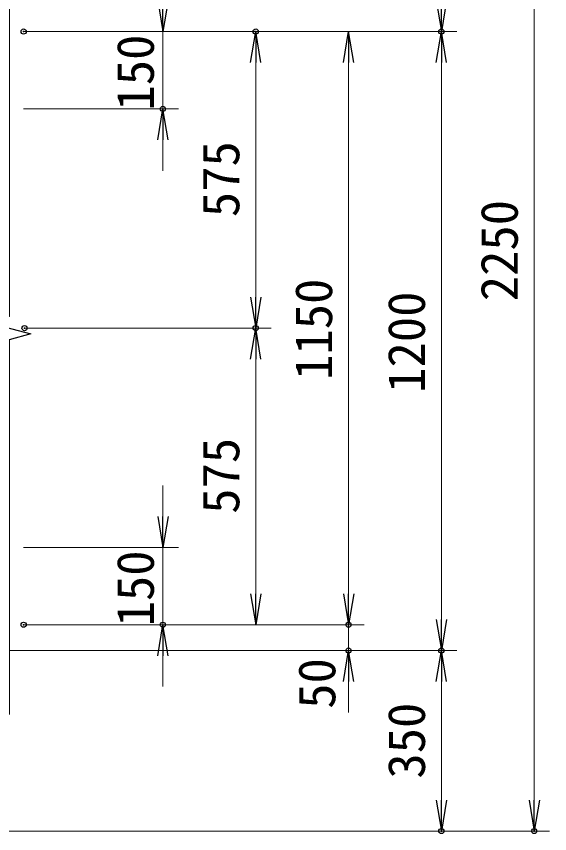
# Model space of a CAD drawing. Units: millimetres, scale not verified. Extents: x -6300 to 6300, y -4455 to 4455.
# Drawn here: x 9 to 1043, y -1959 to -374 of the extents above; entities that cross this region are included whole.
import ezdxf
from ezdxf.enums import TextEntityAlignment as Align

# ---------------------------------------------------------------- set-up
doc = ezdxf.new("R2010")
doc.units = ezdxf.units.MM
doc.header["$LTSCALE"] = 20
doc.header["$PDMODE"] = 32
doc.header["$PDSIZE"] = 10
for name, color, linetype, lineweight in [('0-7_D-BGD', 7, 'Continuous', 25), ('0-9_D-STR-DIM', 7, 'Continuous', 13), ('1-1_1部材', 7, 'Continuous', 25)]:
    doc.layers.add(name, color=color, linetype=linetype, lineweight=lineweight)
doc.layers.add('0-A_0', color=7, linetype='Continuous')
doc.layers.add('0-B_Defpoints', color=7, linetype='Continuous')
doc.styles.add('ＭＳ ゴシック', font='')
doc.styles.get('ＭＳ ゴシック').set_extended_font_data('MS Gothic')

# ---------------------------------------------------------------- blocks, each defined once
blk = doc.blocks.new('_Open')
at = {"layer": '0-A_0'}
blk.add_line((-20, 3.333), (0, 0), dxfattribs=at)
blk.add_lwpolyline([(-20, -3.333), (0, 0), (-20, 0)], dxfattribs=at)
blk = doc.blocks.new('MLeader2')
at = {"layer": '1-1_1部材'}
blk.add_line((-501.77, -598.38), (-540.43, -645.34), dxfattribs=at)
for points in [[(-510.43, -593.38), (-280.56, -195.24), (426.22, -195.24), (437.02, -195.24)], [(-519.09, -588.38), (-540.43, -645.34), (-510.43, -593.38)]]:
    blk.add_lwpolyline(points, dxfattribs=at)

msp = doc.modelspace()

# ---------------------------------------------------------------- linework, layer by layer
at = {"layer": '0-7_D-BGD'}
msp.add_lwpolyline([(-5.62, -314.61), (-5.62, -956.38), (-47.6, -967.63), (36.37, -990.13), (-5.62, -1001.38), (-5.62, -1727.99)], dxfattribs=at)
at = {"layer": '0-9_D-STR-DIM'}
for p, q in [((1012.64, 236.12), (1012.64, -1893.88)), ((22.64, -403.88), (322.64, -403.88)), ((22.64, -403.88), (502.64, -403.88)), ((22.64, -403.88), (862.64, -403.88)), ((22.64, -403.88), (862.64, -403.88)), ((52.64, -403.88), (682.64, -403.88)), ((292.64, -403.88), (292.64, -553.88)), ((472.64, -918.88), (472.64, -463.88)), ((652.64, -463.88), (652.64, -1493.88)), ((832.64, -463.88), (832.64, -1543.88)), ((22.64, -553.88), (322.64, -553.88)), ((292.64, -613.88), (292.64, -673.88)), ((24.38, -978.88), (502.64, -978.88)), ((54.38, -978.88), (502.64, -978.88)), ((472.64, -1493.88), (472.64, -1038.88)), ((292.64, -1343.88), (292.64, -1283.88)), ((22.64, -1403.88), (322.64, -1403.88)), ((292.64, -1403.88), (292.64, -1553.88)), ((652.64, -1493.88), (652.64, -1433.88)), ((22.64, -1553.88), (322.64, -1553.88)), ((22.64, -1553.88), (502.64, -1553.88)), ((52.64, -1553.88), (682.64, -1553.88)), ((52.64, -1553.88), (682.64, -1553.88)), ((652.64, -1553.88), (652.64, -1603.88)), ((-175.89, -1603.88), (682.64, -1603.88)), ((-175.89, -1603.88), (862.64, -1603.88)), ((-175.89, -1603.88), (862.64, -1603.88)), ((292.64, -1613.88), (292.64, -1673.88)), ((652.64, -1663.88), (652.64, -1723.88)), ((832.64, -1663.88), (832.64, -1893.88)), ((-381.34, -1953.88), (862.64, -1953.88)), ((-381.34, -1953.88), (1042.64, -1953.88))]:
    msp.add_line(p, q, dxfattribs=at)
at = {"layer": '0-B_Defpoints'}
for p in [(22.64, -403.88), (472.64, -403.88), (832.64, -403.88), (292.64, -553.88), (24.38, -978.88), (472.64, -978.88), (22.64, -1553.88), (292.64, -1553.88), (652.64, -1553.88), (652.64, -1603.88), (832.64, -1603.88), (832.64, -1953.88), (1012.64, -1953.88)]:
    msp.add_point(p, dxfattribs=at)

# ---------------------------------------------------------------- block references
at = {"layer": '0-9_D-STR-DIM', "xscale": 3, "yscale": 3}
for p, rotation in [((292.64, -403.88), 270), ((832.64, -403.88), 270), ((472.64, -403.88), 90), ((652.64, -403.88), 90), ((832.64, -403.88), 90), ((292.64, -553.88), 90), ((472.64, -978.88), 270), ((472.64, -978.88), 90), ((292.64, -1403.88), 270), ((472.64, -1553.88), 270), ((652.64, -1553.88), 270), ((652.64, -1553.88), 270), ((832.64, -1603.88), 270), ((292.64, -1553.88), 90), ((652.64, -1603.88), 90), ((832.64, -1603.88), 90), ((832.64, -1953.88), 270), ((1012.64, -1953.88), 270)]:
    msp.add_blockref('_Open', p, dxfattribs=dict(at, rotation=rotation))
at = {"layer": '1-1_1部材'}
msp.add_blockref('MLeader2', (0, 0), dxfattribs=at)

# ---------------------------------------------------------------- texts
at = {"layer": '0-9_D-STR-DIM', "style": 'ＭＳ ゴシック'}
for s, p in [('150', (296.86, -557.06)), ('575', (462.52, -763.72)), ('2250', (1002.52, -926.76)), ('1150', (642.52, -1079.23)), ('1200', (822.52, -1104.23)), ('575', (462.52, -1338.72)), ('150', (296.86, -1557.06)), ('50', (648.72, -1716.79)), ('350', (822.52, -1852.19))]:
    msp.add_text(s, height=72.14, rotation=90, dxfattribs=at).set_placement(p, align=Align.BOTTOM_LEFT)

doc.saveas('drawing.dxf')
